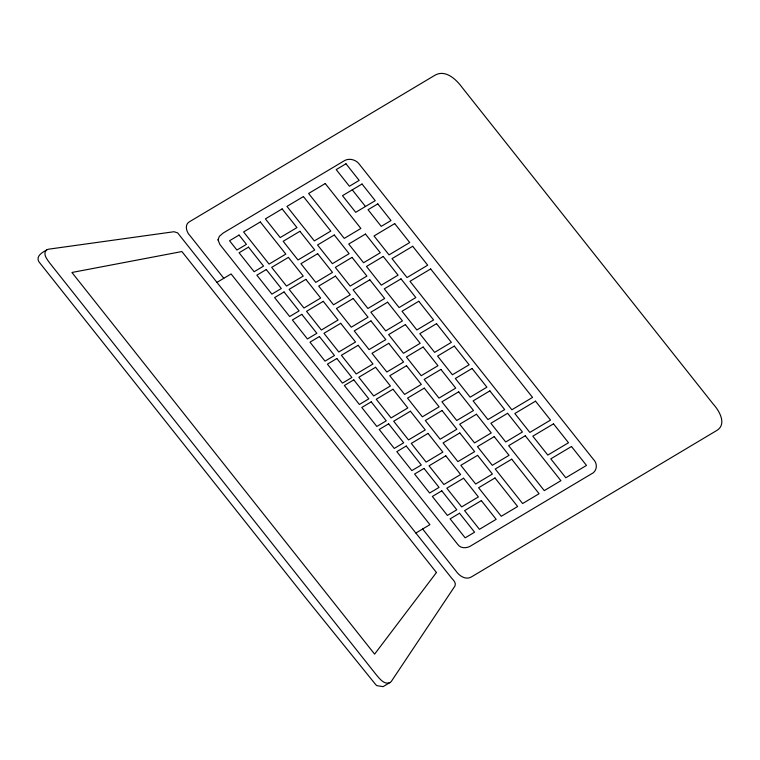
<?xml version="1.0" encoding="UTF-8"?>
<svg xmlns="http://www.w3.org/2000/svg" width="760" height="760" viewBox="0 0 760 760"><rect width="100%" height="100%" fill="white"/><g stroke="black" fill="none" stroke-linecap="round" stroke-linejoin="round"><path stroke-width="1.14" d="M46.664 249.973C42.617 252.263 35.596 256.006 38.836 261.687L307.458 600.134L375.659 684.542A17.233 15 18.8 0 0 376.856 685.653L383.106 686.631L390.013 682.508A5.709 4.978 18.8 0 1 389.737 682.67C384.209 684.883 379.781 678.813 376.599 675.184L49.97 263.33C47.453 259.873 41.962 253.479 46.873 249.85A7.819 6.802 18.8 0 1 48.725 249.166L174.03 231.724L177.678 232.911L450.224 576.356C452.048 579.215 456.712 582.103 454.983 585.979L391.457 681.216A7.819 6.802 18.8 0 1 390.022 682.518M217.037 282.33L231.087 273.942L429.923 524.656L415.872 533.035M352.269 189.848L365.465 206.482M223.801 278.293L190.152 235.857C186.333 232.056 183.977 224.276 190.105 221.369L434.292 75.629C445.018 68.77 456.048 79.182 462.099 87.428L713.298 404.177C719.52 410.979 727.424 424.84 716.062 430.91L471.865 576.65C466.288 580.469 459.591 576.232 456.294 571.434L422.636 528.998M218.006 239.865L219.868 244.483L457.634 544.274C460.816 549.014 467.438 548.378 471.599 545.404L591.28 473.974C597.227 471.456 597.883 463.609 593.408 459.373L359.803 164.834C356.288 159.486 348.678 157.472 343.33 161.329L223.174 233.044L219.326 236.36L218.006 239.865M436.449 572.498L374.604 654.122L71.934 272.479L181.906 251.55L436.449 572.498M345.981 163.77L336.205 169.603L349.41 186.238L359.176 180.414L345.981 163.77M282.131 208.895L265.392 218.889L280.221 237.585L296.96 227.591L282.131 208.895M260.328 221.968L243.59 231.952L269.078 264.091L285.817 254.097L260.328 221.968M303.42 196.564L286.957 206.397L314.327 240.91L330.799 231.078L303.42 196.564M325.242 183.54L308.617 193.468L344.242 238.393L360.876 228.465L325.242 183.54M239.067 235.059L229.548 240.739L236.92 250.049L246.449 244.359L239.067 235.059M248.51 247.142L239.086 252.766L254.125 271.738L263.549 266.104L248.51 247.142M362.035 184.015L342.494 195.671L355.699 212.315L375.231 200.659L362.035 184.015M299.896 231.296L283.166 241.291L297.986 259.986L314.726 249.992L299.896 231.296M266.276 269.543L256.851 275.167L271.89 294.139L281.323 288.515L266.276 269.543M377.796 203.889L368.03 209.722L381.226 226.366L391.001 220.533L377.796 203.889M288.42 257.383L271.681 267.368L286.51 286.064L303.249 276.079L288.42 257.383M334.295 234.992L317.556 244.976L332.386 263.673L349.115 253.688L334.295 234.992M317.67 253.707L300.931 263.691L315.761 282.387L332.5 272.403L317.67 253.707M365.465 234.061L348.726 244.045L363.555 262.741L380.294 252.757L365.465 234.061M394.715 223.62L374.024 235.961L389.034 254.885L409.726 242.535L394.715 223.62M284.05 291.945L274.616 297.578L289.665 316.54L299.088 310.916L284.05 291.945M305.852 279.357L289.113 289.351L303.943 308.047L320.682 298.053L305.852 279.357M352.06 257.393L335.322 267.387L350.151 286.083L366.89 276.089L352.06 257.393M335.435 276.108L318.697 286.102L333.526 304.798L350.265 294.804L335.435 276.108M383.23 256.462L366.5 266.456L381.32 285.152L398.059 275.158L383.23 256.462M412.699 246.287L392.008 258.637L407.008 277.552L427.699 265.202L412.699 246.287M323.285 301.34L306.546 311.324L321.366 330.02L338.105 320.036L323.285 301.34M301.815 314.355L292.391 319.979L307.43 338.95L316.853 333.317L301.815 314.355M369.825 279.803L353.096 289.788L367.916 308.484L384.655 298.499L369.825 279.803M353.21 298.519L336.471 308.503L351.291 327.199L368.03 317.214L353.21 298.519M401.005 278.873L384.265 288.857L399.095 307.553L415.834 297.569L401.005 278.873M430.673 268.954L409.982 281.305L511.86 409.763L532.551 397.413L430.673 268.954M340.708 323.313L323.969 333.308L338.798 352.003L355.537 342.01L340.708 323.313M319.418 336.547L309.985 342.171L325.033 361.142L334.457 355.509L319.418 336.547M387.6 302.204L370.861 312.198L385.69 330.894L402.43 320.901L387.6 302.204M370.975 320.919L354.236 330.904L369.065 349.6L385.805 339.615L370.975 320.919M418.769 301.273L402.03 311.258L416.86 329.954L433.599 319.969L418.769 301.273M358.14 345.297L341.401 355.281L356.231 373.977L372.97 363.992L358.14 345.297M336.841 358.52L327.417 364.154L342.456 383.116L351.889 377.492L336.841 358.52M405.365 324.606L388.626 334.599L403.455 353.295L420.195 343.301L405.365 324.606M388.74 343.32L372.01 353.315L386.83 372.01L403.57 362.016L388.74 343.32M436.544 323.674L419.805 333.668L434.625 352.365L451.364 342.37L436.544 323.674M353.78 379.876L344.356 385.5L359.394 404.472L368.818 398.848L353.78 379.876M375.573 367.27L358.834 377.264L373.663 395.96L390.402 385.966L375.573 367.27M423.139 347.016L406.401 357L421.22 375.697L437.959 365.712L423.139 347.016M406.514 365.731L389.776 375.715L404.605 394.411L421.334 384.427L406.514 365.731M454.309 346.085L437.57 356.07L452.399 374.765L469.138 364.781L454.309 346.085M371.212 401.85L361.779 407.483L376.827 426.445L386.251 420.822L371.212 401.85M393.005 389.253L376.266 399.237L391.087 417.933L407.825 407.949L393.005 389.253M440.904 369.417L424.166 379.411L438.995 398.107L455.734 388.113L440.904 369.417M424.279 388.132L407.541 398.126L422.37 416.822L439.109 406.828L424.279 388.132M472.074 368.486L455.344 378.48L470.164 397.176L486.903 387.182L472.074 368.486M388.645 423.833L379.212 429.457L394.259 448.428L403.683 442.795L388.645 423.833M410.428 411.226L393.69 421.22L408.519 439.916L425.258 429.923L410.428 411.226M458.669 391.827L441.93 401.812L456.76 420.508L473.499 410.523L458.669 391.827M442.044 410.533L425.315 420.527L440.135 439.223L456.874 429.229L442.044 410.533M489.848 390.887L473.109 400.881L487.939 419.577L504.668 409.583L489.848 390.887M406.239 446.025L396.815 451.649L411.853 470.62L421.287 464.987L406.239 446.025M428.032 433.418L411.293 443.403L426.123 462.099L442.861 452.115L428.032 433.418M476.444 414.228L459.705 424.213L474.534 442.909L491.264 432.924L476.444 414.228M459.819 432.943L443.08 442.928L457.909 461.624L474.648 451.639L459.819 432.943M507.613 413.298L490.875 423.282L505.704 441.978L522.443 431.993L507.613 413.298M535.524 401.166L514.833 413.516L529.843 432.43L550.534 420.08L535.524 401.166M424.013 468.426L414.58 474.05L429.628 493.022L439.052 487.397L424.013 468.426M445.797 455.82L429.058 465.813L443.887 484.509L460.626 474.515L445.797 455.82M494.209 436.63L477.47 446.623L492.3 465.32L509.038 455.325L494.209 436.63M477.584 455.344L460.845 465.338L475.674 484.034L492.413 474.041L477.584 455.344M525.274 435.765L508.649 445.692L544.274 490.618L560.908 480.69L525.274 435.765M553.508 423.833L532.817 436.183L547.817 455.097L568.508 442.748L553.508 423.833M441.778 490.836L432.354 496.461L447.393 515.422L456.817 509.798L441.778 490.836M463.572 478.23L446.832 488.214L461.662 506.911L478.391 496.926L463.572 478.23M511.717 459.192L495.244 469.024L522.614 503.538L539.087 493.715L511.717 459.192M494.988 477.964L478.619 487.739L501.258 516.287L517.636 506.511L494.988 477.964M459.543 513.237L450.119 518.861L465.158 537.833L474.591 532.2L459.543 513.237M571.482 446.5L550.791 458.85L565.801 477.764L586.492 465.424L571.482 446.5M481.337 500.631L464.597 510.625L479.427 529.321L496.166 519.327L481.337 500.631"/></g></svg>
